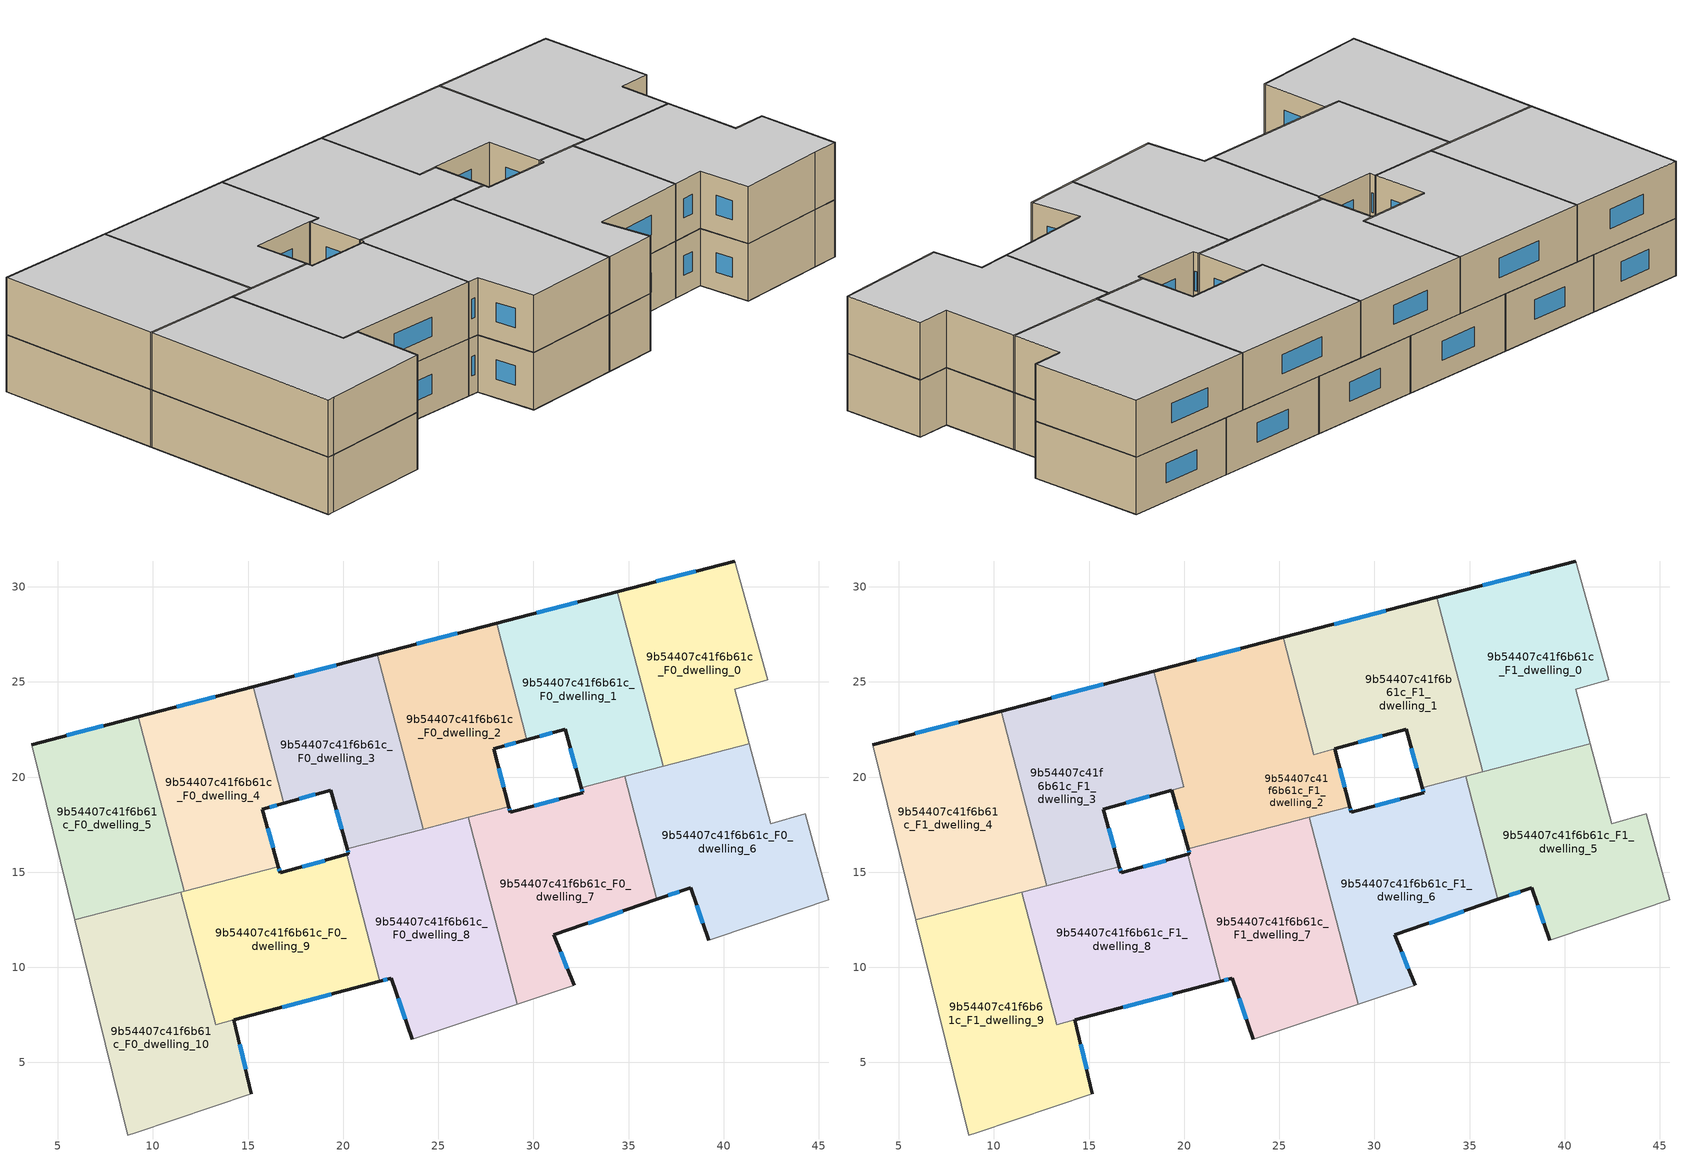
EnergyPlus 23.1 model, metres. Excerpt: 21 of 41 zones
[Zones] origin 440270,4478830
9b54407c41f6b61c_F0_dwelling_0
 floor ground (EU_floor_Construction): 41.35,21.75 40.58,24.62 42.32,25.13 40.58,31.36 34.42,29.75 36.82,20.57 z0
 wall outside (EU_wall_Construction): 34.42,29.75 40.58,31.36 z0:3
 wall adiabatic (EU_wall_Construction): 40.58,31.36 42.32,25.13 40.58,24.62 41.35,21.75 z0:3
 wall to 9b54407c41f6b61c_F0_dwelling_1 (EU_wall_Construction): 36.82,20.57 34.42,29.75 z0:3
 wall to 9b54407c41f6b61c_F0_dwelling_6 (EU_wall_Construction): 41.35,21.75 36.82,20.57 z0:3
 window (EU_Window_Construction): 36.46,30.28 38.54,30.83 z0.99:2.01
9b54407c41f6b61c_F0_dwelling_1
 floor ground (EU_floor_Construction): 36.82,20.57 34.42,29.75 28.06,28.09 29.66,21.97 31.67,22.53 32.51,19.44 z0
 wall outside (EU_wall_Construction): 28.06,28.09 34.42,29.75 / 32.51,19.44 31.67,22.53 29.66,21.97 z0:3
 wall to 9b54407c41f6b61c_F0_dwelling_2 (EU_wall_Construction): 29.66,21.97 28.06,28.09 z0:3
 wall to 9b54407c41f6b61c_F0_dwelling_7 (EU_wall_Construction): 34.81,20.04 32.51,19.44 z0:3
 wall to 9b54407c41f6b61c_F0_dwelling_6 (EU_wall_Construction): 36.82,20.57 34.81,20.04 z0:3
 window (EU_Window_Construction): 30.17,28.64 32.31,29.2 / 32.23,20.46 31.95,21.5 / 31,22.34 30.32,22.15 z0.99:2.01
9b54407c41f6b61c_F0_dwelling_10
 floor ground (EU_floor_Construction): 15.17,3.36 14.26,7.24 13.29,6.98 11.47,13.95 5.9,12.49 8.69,1.19 9.09,1.32 z0
 wall outside (EU_wall_Construction): 14.26,7.24 15.17,3.36 z0:3
 wall adiabatic (EU_wall_Construction): 15.17,3.36 9.09,1.32 8.69,1.19 5.9,12.49 z0:3
 wall to 9b54407c41f6b61c_F0_dwelling_9 (EU_wall_Construction): 13.29,6.98 14.26,7.24 / 11.47,13.95 13.29,6.99 z0:3; 13.29,6.99,2.99 13.29,6.99,0 13.29,6.98,0
 wall to 9b54407c41f6b61c_F0_dwelling_5 (EU_wall_Construction): 5.9,12.49 11.47,13.95 z0:3
 window (EU_Window_Construction): 14.56,5.95 14.87,4.64 z0.99:2.01
9b54407c41f6b61c_F0_dwelling_2
 floor ground (EU_floor_Construction): 28.71,18.45 27.92,21.48 29.66,21.97 28.06,28.09 21.8,26.46 24.2,17.27 z0
 wall outside (EU_wall_Construction): 21.8,26.46 28.06,28.09 / 29.66,21.97 27.92,21.48 28.71,18.45 z0:3
 wall to 9b54407c41f6b61c_F0_dwelling_3 (EU_wall_Construction): 24.2,17.27 21.8,26.46 z0:3
 wall to 9b54407c41f6b61c_F0_dwelling_8 (EU_wall_Construction): 26.58,17.89 24.2,17.27 z0:3
 wall to 9b54407c41f6b61c_F0_dwelling_7 (EU_wall_Construction): 28.71,18.45 26.58,17.89 z0:3
 window (EU_Window_Construction): 23.88,27 25.99,27.55 / 29.08,21.81 28.5,21.64 / 28.18,20.48 28.45,19.45 z0.99:2.01
9b54407c41f6b61c_F0_dwelling_3
 floor ground (EU_floor_Construction): 24.2,17.27 21.8,26.46 15.28,24.75 16.88,18.63 19.35,19.32 20.2,16.23 z0
 wall outside (EU_wall_Construction): 15.28,24.75 21.8,26.46 / 20.2,16.23 19.35,19.32 16.88,18.63 z0:3
 wall to 9b54407c41f6b61c_F0_dwelling_4 (EU_wall_Construction): 16.88,18.63 15.28,24.75 z0:3
 wall to 9b54407c41f6b61c_F0_dwelling_8 (EU_wall_Construction): 24.2,17.27 20.2,16.23 z0:3
 window (EU_Window_Construction): 17.45,25.32 19.64,25.89 / 19.92,17.25 19.64,18.29 / 18.54,19.09 17.7,18.86 z0.99:2.01
9b54407c41f6b61c_F0_dwelling_4
 floor ground (EU_floor_Construction): 16.59,15.29 15.75,18.32 16.88,18.63 15.28,24.75 9.24,23.18 11.64,13.99 z0
 wall outside (EU_wall_Construction): 9.24,23.18 15.28,24.75 / 16.88,18.63 15.75,18.32 16.59,15.29 z0:3
 wall to 9b54407c41f6b61c_F0_dwelling_5 (EU_wall_Construction): 11.64,13.99 9.24,23.18 z0:3
 wall to 9b54407c41f6b61c_F0_dwelling_9 (EU_wall_Construction): 16.59,15.29 11.64,13.99 z0:3
 window (EU_Window_Construction): 11.24,23.7 13.28,24.23 / 16.51,18.53 16.13,18.42 / 16.03,17.31 16.31,16.29 z0.99:2.01
9b54407c41f6b61c_F0_dwelling_5
 floor ground (EU_floor_Construction): 11.64,13.99 9.24,23.18 3.62,21.71 5.9,12.49 z0
 wall outside (EU_wall_Construction): 3.62,21.71 9.24,23.18 z0:3
 wall adiabatic (EU_wall_Construction): 5.9,12.49 3.62,21.71 z0:3
 wall to 9b54407c41f6b61c_F0_dwelling_9 (EU_wall_Construction): 11.63,13.99 11.47,13.95 z0:3
 window (EU_Window_Construction): 5.48,22.2 7.37,22.69 z0.99:2.01
9b54407c41f6b61c_F0_dwelling_6
 floor ground (EU_floor_Construction): 45.53,13.55 44.3,18.09 42.47,17.55 41.35,21.75 34.81,20.04 36.5,13.58 38.27,14.18 39.21,11.41 44.06,13.06 z0
 wall outside (EU_wall_Construction): 39.21,11.41 38.27,14.18 36.5,13.58 z0:3
 wall adiabatic (EU_wall_Construction): 41.35,21.75 42.47,17.55 44.3,18.09 45.53,13.55 44.06,13.06 39.21,11.41 z0:3
 wall to 9b54407c41f6b61c_F0_dwelling_7 (EU_wall_Construction): 36.5,13.58 34.81,20.04 z0:3
 window (EU_Window_Construction): 38.9,12.33 38.58,13.27 / 37.68,13.98 37.08,13.78 z0.99:2.01
9b54407c41f6b61c_F0_dwelling_7
 floor ground (EU_floor_Construction): 32.14,9.06 31.08,11.71 36.5,13.58 34.81,20.04 32.51,19.44 32.58,19.17 28.79,18.14 28.71,18.45 26.58,17.89 29.15,8.06 z0
 wall outside (EU_wall_Construction): 28.71,18.45 28.79,18.14 32.58,19.17 32.51,19.44 / 36.5,13.58 31.08,11.71 32.14,9.06 z0:3
 wall to 9b54407c41f6b61c_F0_dwelling_8 (EU_wall_Construction): 29.15,8.06 26.58,17.89 z0:3
 wall adiabatic (EU_wall_Construction): 32.14,9.06 29.15,8.06 z0:3
 window (EU_Window_Construction): 28.74,18.35 28.76,18.25 / 30.05,18.48 31.32,18.83 / 32.56,19.26 32.53,19.35 / 34.7,12.96 32.88,12.33 / 31.43,10.83 31.79,9.94 z0.99:2.01
9b54407c41f6b61c_F0_dwelling_8
 floor ground (EU_floor_Construction): 29.15,8.06 26.58,17.89 20.2,16.23 20.28,15.96 20.18,15.93 21.92,9.27 22.52,9.42 23.64,6.22 z0
 wall outside (EU_wall_Construction): 20.18,15.93 20.28,15.96 20.2,16.23 / 23.64,6.22 22.52,9.42 21.92,9.27 z0:3
 wall to 9b54407c41f6b61c_F0_dwelling_9 (EU_wall_Construction): 21.92,9.27 20.18,15.93 z0:3
 wall adiabatic (EU_wall_Construction): 29.15,8.06 23.64,6.22 z0:3
 window (EU_Window_Construction): 20.25,16.05 20.23,16.14 / 23.27,7.28 22.89,8.36 / 22.32,9.37 22.12,9.32 z0.99:2.01
9b54407c41f6b61c_F0_dwelling_9
 floor ground (EU_floor_Construction): 21.92,9.27 20.18,15.93 16.68,14.97 16.59,15.29 11.47,13.95 13.29,6.98 z0
 wall outside (EU_wall_Construction): 16.59,15.29 16.68,14.97 20.18,15.93 / 21.92,9.27 14.26,7.24 z0:3
 window (EU_Window_Construction): 16.62,15.18 16.65,15.07 / 17.84,15.29 19.02,15.61 / 19.38,8.6 16.8,7.91 z0.99:2.01
9b54407c41f6b61c_F1_dwelling_0
 floor to 9b54407c41f6b61c_F0_dwelling_0 (EU_floor_Construction): 41.35,21.75 40.58,24.62 42.32,25.13 40.58,31.36 34.42,29.75 36.82,20.57 z3
 floor to 9b54407c41f6b61c_F0_dwelling_1 (EU_floor_Construction): 36.82,20.57 34.42,29.75 33.29,29.45 35.68,20.27 z3
 wall outside (EU_wall_Construction): 33.28,29.46 40.58,31.36 z3:6
 wall adiabatic (EU_wall_Construction): 40.58,31.36 42.32,25.13 40.58,24.62 41.35,21.75 z3:6
 wall to 9b54407c41f6b61c_F1_dwelling_1 (EU_wall_Construction): 35.68,20.27 33.28,29.46 z3:6
 wall to 9b54407c41f6b61c_F1_dwelling_5 (EU_wall_Construction): 41.35,21.75 35.68,20.27 z3:6
 window (EU_Window_Construction): 35.7,30.09 38.16,30.73 z3.99:5.01
 ceiling to 9b54407c41f6b61c_F2_dwelling_0 (EU_floor_Construction): 40.58,31.36 42.32,25.13 40.58,24.62 41.35,21.75 35.68,20.27 33.28,29.46 z6
9b54407c41f6b61c_F1_dwelling_1
 floor to 9b54407c41f6b61c_F0_dwelling_1 (EU_floor_Construction): 35.68,20.27 33.29,29.45 28.06,28.09 29.66,21.97 31.67,22.53 32.51,19.44 z3
 floor to 9b54407c41f6b61c_F0_dwelling_2 (EU_floor_Construction): 29.66,21.97 28.06,28.09 25.21,27.35 26.82,21.17 z3
 wall outside (EU_wall_Construction): 25.21,27.35 33.28,29.46 / 32.51,19.44 31.67,22.53 27.92,21.48 z3:6
 wall to 9b54407c41f6b61c_F1_dwelling_2 (EU_wall_Construction): 26.82,21.18 25.21,27.35 / 27.92,21.48 26.82,21.17 z3:6; 26.82,21.18,5.99 26.82,21.17,3 26.82,21.18,3
 wall to 9b54407c41f6b61c_F1_dwelling_6 (EU_wall_Construction): 34.81,20.04 32.51,19.44 z3:6
 wall to 9b54407c41f6b61c_F1_dwelling_5 (EU_wall_Construction): 35.68,20.27 34.81,20.04 z3:6
 window (EU_Window_Construction): 27.89,28.05 30.61,28.76 / 32.23,20.46 31.95,21.5 / 30.42,22.18 29.16,21.83 z3.99:5.01
 ceiling to 9b54407c41f6b61c_F2_dwelling_1 (EU_floor_Construction): 33.28,29.46 35.68,20.27 32.51,19.44 31.67,22.53 26.82,21.18 25.21,27.35 z6
9b54407c41f6b61c_F1_dwelling_2
 floor to 9b54407c41f6b61c_F0_dwelling_2 (EU_floor_Construction): 28.71,18.45 27.92,21.48 26.82,21.17 25.21,27.35 21.8,26.46 24.2,17.27 z3
 floor to 9b54407c41f6b61c_F0_dwelling_3 (EU_floor_Construction): 24.2,17.27 21.8,26.46 18.4,25.57 19.98,19.5 19.35,19.32 20.2,16.23 z3
 wall outside (EU_wall_Construction): 18.4,25.57 25.21,27.35 / 27.92,21.48 28.71,18.45 / 20.2,16.23 19.35,19.32 z3:6; 19.98,19.49,6 19.98,19.5,3 19.98,19.5,6
 wall to 9b54407c41f6b61c_F1_dwelling_3 (EU_wall_Construction): 19.35,19.32 19.98,19.49 / 19.98,19.5 18.4,25.57 z3:6
 wall to 9b54407c41f6b61c_F1_dwelling_7 (EU_wall_Construction): 26.58,17.89 20.2,16.23 z3:6
 wall to 9b54407c41f6b61c_F1_dwelling_6 (EU_wall_Construction): 28.71,18.45 26.58,17.89 z3:6
 window (EU_Window_Construction): 20.65,26.16 22.95,26.76 / 28.18,20.48 28.45,19.45 / 19.92,17.25 19.64,18.29 z3.99:5.01
 ceiling to 9b54407c41f6b61c_F2_dwelling_2 (EU_floor_Construction): 25.21,27.35 26.82,21.17 27.92,21.48 28.71,18.45 20.2,16.23 19.35,19.32 19.98,19.49 18.4,25.57 z6
9b54407c41f6b61c_F1_dwelling_3
 floor to 9b54407c41f6b61c_F0_dwelling_3 (EU_floor_Construction): 19.98,19.5 18.4,25.57 15.29,24.75 16.88,18.63 z3
 floor to 9b54407c41f6b61c_F0_dwelling_4 (EU_floor_Construction): 16.59,15.29 15.75,18.32 16.88,18.63 15.29,24.75 10.37,23.47 12.77,14.29 z3
 wall outside (EU_wall_Construction): 19.35,19.32 15.75,18.32 16.59,15.29 / 10.37,23.47 18.4,25.57 z3:6; 19.98,19.49,6 19.98,19.5,3 19.98,19.49,3
 wall to 9b54407c41f6b61c_F1_dwelling_4 (EU_wall_Construction): 12.77,14.29 10.37,23.47 z3:6
 wall to 9b54407c41f6b61c_F1_dwelling_8 (EU_wall_Construction): 16.59,15.29 12.77,14.29 z3:6
 window (EU_Window_Construction): 18.16,18.99 16.94,18.65 / 16.03,17.31 16.31,16.29 / 13.03,24.17 15.74,24.87 z3.99:5.01
 ceiling to 9b54407c41f6b61c_F2_dwelling_3 (EU_floor_Construction): 18.4,25.57 19.98,19.5 15.75,18.32 16.59,15.29 12.77,14.29 10.37,23.47 z6
9b54407c41f6b61c_F1_dwelling_4
 floor to 9b54407c41f6b61c_F0_dwelling_4 (EU_floor_Construction): 12.77,14.29 10.37,23.47 9.24,23.18 11.63,13.99 z3
 floor to 9b54407c41f6b61c_F0_dwelling_5 (EU_floor_Construction): 11.63,13.99 9.24,23.18 3.62,21.71 5.9,12.49 z3
 wall outside (EU_wall_Construction): 3.62,21.71 10.37,23.47 z3:6
 wall adiabatic (EU_wall_Construction): 5.9,12.49 3.62,21.71 z3:6
 wall to 9b54407c41f6b61c_F1_dwelling_9 (EU_wall_Construction): 11.47,13.95 5.9,12.49 z3:6
 wall to 9b54407c41f6b61c_F1_dwelling_8 (EU_wall_Construction): 12.77,14.29 11.47,13.95 z3:6
 window (EU_Window_Construction): 5.86,22.29 8.13,22.89 z3.99:5.01
 ceiling to 9b54407c41f6b61c_F2_dwelling_4 (EU_floor_Construction): 10.37,23.47 12.77,14.29 5.9,12.49 3.62,21.71 z6
9b54407c41f6b61c_F1_dwelling_5
 floor to 9b54407c41f6b61c_F0_dwelling_6 (EU_floor_Construction): 45.53,13.55 44.3,18.09 42.47,17.55 41.35,21.75 34.81,20.04 36.5,13.58 38.27,14.18 39.21,11.41 44.06,13.06 z3
 wall outside (EU_wall_Construction): 39.21,11.41 38.27,14.18 36.5,13.58 z3:6
 wall adiabatic (EU_wall_Construction): 41.35,21.75 42.47,17.55 44.3,18.09 45.53,13.55 44.06,13.06 39.21,11.41 z3:6
 wall to 9b54407c41f6b61c_F1_dwelling_6 (EU_wall_Construction): 36.5,13.58 34.81,20.04 z3:6
 window (EU_Window_Construction): 38.9,12.33 38.58,13.27 / 37.68,13.98 37.08,13.78 z3.99:5.01
 ceiling to 9b54407c41f6b61c_F2_dwelling_5 (EU_floor_Construction): 44.3,18.09 45.53,13.55 44.06,13.06 39.21,11.41 38.27,14.18 36.5,13.58 34.81,20.04 41.35,21.75 42.47,17.55 z6
9b54407c41f6b61c_F1_dwelling_6
 floor to 9b54407c41f6b61c_F0_dwelling_7 (EU_floor_Construction): 32.14,9.06 31.08,11.71 36.5,13.58 34.81,20.04 32.51,19.44 32.58,19.17 28.79,18.14 28.71,18.45 26.58,17.89 29.15,8.06 z3
 wall outside (EU_wall_Construction): 28.71,18.45 28.79,18.14 32.58,19.17 32.51,19.44 / 36.5,13.58 31.08,11.71 32.14,9.06 z3:6
 wall to 9b54407c41f6b61c_F1_dwelling_7 (EU_wall_Construction): 29.15,8.06 26.58,17.89 z3:6
 wall adiabatic (EU_wall_Construction): 32.14,9.06 29.15,8.06 z3:6
 window (EU_Window_Construction): 28.74,18.35 28.76,18.25 / 30.05,18.48 31.32,18.83 / 32.56,19.26 32.53,19.35 / 34.7,12.96 32.88,12.33 / 31.43,10.83 31.79,9.94 z3.99:5.01
 ceiling to 9b54407c41f6b61c_F2_dwelling_6 (EU_floor_Construction): 34.81,20.04 36.5,13.58 31.08,11.71 32.14,9.06 29.15,8.06 26.58,17.89 28.71,18.45 28.79,18.14 32.58,19.17 32.51,19.44 z6
9b54407c41f6b61c_F1_dwelling_7
 floor to 9b54407c41f6b61c_F0_dwelling_8 (EU_floor_Construction): 29.15,8.06 26.58,17.89 20.2,16.23 20.28,15.96 20.18,15.93 21.92,9.27 22.52,9.42 23.64,6.22 z3
 wall outside (EU_wall_Construction): 20.18,15.93 20.28,15.96 20.2,16.23 / 23.64,6.22 22.52,9.42 21.92,9.27 z3:6
 wall to 9b54407c41f6b61c_F1_dwelling_8 (EU_wall_Construction): 21.92,9.27 20.18,15.93 z3:6
 wall adiabatic (EU_wall_Construction): 29.15,8.06 23.64,6.22 z3:6
 window (EU_Window_Construction): 20.25,16.05 20.23,16.14 / 23.27,7.28 22.89,8.36 / 22.32,9.37 22.12,9.32 z3.99:5.01
 ceiling to 9b54407c41f6b61c_F2_dwelling_7 (EU_floor_Construction): 26.58,17.89 29.15,8.06 23.64,6.22 22.52,9.42 21.92,9.27 20.18,15.93 20.28,15.96 20.2,16.23 z6
9b54407c41f6b61c_F1_dwelling_8
 floor outside (EU_floor_Construction): 21.92,9.27 13.29,6.99 11.47,13.95 13.29,6.98 z3
 floor to 9b54407c41f6b61c_F0_dwelling_9 (EU_floor_Construction): 21.92,9.27 20.18,15.93 16.68,14.97 16.59,15.29 11.47,13.95 13.29,6.99 z3
 wall outside (EU_wall_Construction): 16.59,15.29 16.68,14.97 20.18,15.93 / 21.92,9.27 14.26,7.24 z3:6
 wall to 9b54407c41f6b61c_F1_dwelling_9 (EU_wall_Construction): 14.26,7.24 13.29,6.98 / 13.29,6.99 11.47,13.95 z3:6; 13.29,6.99,5.99 13.29,6.98,3 13.29,6.99,3
 window (EU_Window_Construction): 16.62,15.18 16.65,15.07 / 17.84,15.29 19.02,15.61 / 19.38,8.6 16.8,7.91 z3.99:5.01
 ceiling to 9b54407c41f6b61c_F2_dwelling_8 (EU_floor_Construction): 20.18,15.93 21.92,9.27 13.29,6.99 11.47,13.95 16.59,15.29 16.68,14.97 z6
9b54407c41f6b61c_F1_dwelling_9
 floor to 9b54407c41f6b61c_F0_dwelling_10 (EU_floor_Construction): 15.17,3.36 14.26,7.24 13.29,6.98 11.47,13.95 5.9,12.49 8.69,1.19 9.09,1.32 z3
 wall outside (EU_wall_Construction): 14.26,7.24 15.17,3.36 z3:6
 wall adiabatic (EU_wall_Construction): 15.17,3.36 9.09,1.32 8.69,1.19 5.9,12.49 z3:6
 window (EU_Window_Construction): 14.56,5.95 14.87,4.64 z3.99:5.01
 ceiling to 9b54407c41f6b61c_F2_dwelling_9 (EU_floor_Construction): 11.47,13.95 13.29,6.98 14.26,7.24 15.17,3.36 9.09,1.32 8.69,1.19 5.9,12.49 z6
[Building]
EU S2 Campaign: North Axis=0; Terrain=City; Solar Distribution=FullExterior
[Site:Location]
Madrid: Latitude=40.5; Longitude=-3.5; Time Zone=1; Elevation=609
[SizingPeriod:WeatherFileDays]
AnnualSizingPeriod: Begin Month=1; Begin Day of Month=1; End Month=12; End Day of Month=31; Day of Week for Start Day=Monday; Use Weather File Daylight Saving Period=No; Use Weather File Rain and Snow Indicators=No
[MATERIAL]
EU_InternalMass_Material: Roughness=MediumRough; Thickness=0.1; Conductivity=1; Density=1800; Specific Heat=900; Thermal Absorptance=0.9; Solar Absorptance=0.7; Visible Absorptance=0.7
[MATERIAL:NOMASS] Roughness=MediumRough; Thermal Absorptance=0.9; Solar Absorptance=0.7; Visible Absorptance=0.7
Name | Thermal Resistance
EU_wall_NoMass | 0.609216
EU_floor_NoMass | 0.568163
[WINDOWMATERIAL:SIMPLEGLAZINGSYSTEM]
EU_Window_SimpleGlazing: UFactor=5.50606; Solar Heat Gain Coefficient=0.85; Visible Transmittance=0.85
[CONSTRUCTION]
EU_wall_Construction: EU_wall_NoMass
EU_floor_Construction: EU_floor_NoMass
EU_InternalMass_Construction: EU_InternalMass_Material
EU_Window_Construction: EU_Window_SimpleGlazing
[ZONE] Type=1; Multiplier=1; Ceiling Height=autocalculate; Floor Area=autocalculate; Part of Total Floor Area=Yes
Name | Volume
9b54407c41f6b61c_F0_dwelling_0; 9b54407c41f6b61c_F0_dwelling_4 | 167.145
9b54407c41f6b61c_F1_dwelling_0 | 200.575
9b54407c41f6b61c_F0_dwelling_1 | 167.157
9b54407c41f6b61c_F1_dwelling_1 | 189.9
9b54407c41f6b61c_F0_dwelling_10; 9b54407c41f6b61c_F1_dwelling_9 | 212.043
9b54407c41f6b61c_F0_dwelling_2 | 167.142
9b54407c41f6b61c_F1_dwelling_2 | 217.315
9b54407c41f6b61c_F0_dwelling_3 | 167.15
9b54407c41f6b61c_F1_dwelling_3 | 194.468
9b54407c41f6b61c_F1_dwelling_4 | 200.576
9b54407c41f6b61c_F0_dwelling_5 | 167.16
9b54407c41f6b61c_F1_dwelling_5; 9b54407c41f6b61c_F0_dwelling_6 | 200.568
9b54407c41f6b61c_F1_dwelling_6; 9b54407c41f6b61c_F0_dwelling_7 | 200.564
9b54407c41f6b61c_F1_dwelling_7; 9b54407c41f6b61c_F0_dwelling_8 | 200.57
9b54407c41f6b61c_F1_dwelling_8; 9b54407c41f6b61c_F0_dwelling_9 | 189.114
[INTERNALMASS] Construction=EU_InternalMass_Construction
Name | Zone or ZoneList | Surface Area
9b54407c41f6b61c_F0_dwelling_0_EU_InternalMass | 9b54407c41f6b61c_F0_dwelling_0 | 55.715
9b54407c41f6b61c_F0_dwelling_1_EU_InternalMass | 9b54407c41f6b61c_F0_dwelling_1 | 55.719
9b54407c41f6b61c_F0_dwelling_2_EU_InternalMass | 9b54407c41f6b61c_F0_dwelling_2 | 55.7142
9b54407c41f6b61c_F0_dwelling_3_EU_InternalMass | 9b54407c41f6b61c_F0_dwelling_3 | 55.7163
9b54407c41f6b61c_F0_dwelling_4_EU_InternalMass | 9b54407c41f6b61c_F0_dwelling_4 | 55.715
9b54407c41f6b61c_F0_dwelling_5_EU_InternalMass | 9b54407c41f6b61c_F0_dwelling_5 | 55.7199
9b54407c41f6b61c_F0_dwelling_6_EU_InternalMass | 9b54407c41f6b61c_F0_dwelling_6 | 66.8562
9b54407c41f6b61c_F0_dwelling_7_EU_InternalMass | 9b54407c41f6b61c_F0_dwelling_7 | 66.855
9b54407c41f6b61c_F0_dwelling_8_EU_InternalMass | 9b54407c41f6b61c_F0_dwelling_8 | 66.8567
9b54407c41f6b61c_F0_dwelling_9_EU_InternalMass | 9b54407c41f6b61c_F0_dwelling_9 | 63.0356
9b54407c41f6b61c_F0_dwelling_10_EU_InternalMass | 9b54407c41f6b61c_F0_dwelling_10 | 70.6827
9b54407c41f6b61c_F1_dwelling_0_EU_InternalMass | 9b54407c41f6b61c_F1_dwelling_0 | 66.8586
9b54407c41f6b61c_F1_dwelling_1_EU_InternalMass | 9b54407c41f6b61c_F1_dwelling_1 | 63.2974
9b54407c41f6b61c_F1_dwelling_2_EU_InternalMass | 9b54407c41f6b61c_F1_dwelling_2 | 72.4386
9b54407c41f6b61c_F1_dwelling_3_EU_InternalMass | 9b54407c41f6b61c_F1_dwelling_3 | 64.8342
9b54407c41f6b61c_F1_dwelling_4_EU_InternalMass | 9b54407c41f6b61c_F1_dwelling_4 | 66.8586
9b54407c41f6b61c_F1_dwelling_5_EU_InternalMass | 9b54407c41f6b61c_F1_dwelling_5 | 66.8562
9b54407c41f6b61c_F1_dwelling_6_EU_InternalMass | 9b54407c41f6b61c_F1_dwelling_6 | 66.855
9b54407c41f6b61c_F1_dwelling_7_EU_InternalMass | 9b54407c41f6b61c_F1_dwelling_7 | 66.8567
9b54407c41f6b61c_F1_dwelling_8_EU_InternalMass | 9b54407c41f6b61c_F1_dwelling_8 | 63.0356
9b54407c41f6b61c_F1_dwelling_9_EU_InternalMass | 9b54407c41f6b61c_F1_dwelling_9 | 70.6827
[OTHEREQUIPMENT] Fuel Type=Electricity; Design Level Calculation Method=Watts/Area; Power per Zone Floor Area=1; Fraction Latent=0; Fraction Radiant=0; Fraction Lost=0; Carbon Dioxide Generation Rate=0; EndUse Subcategory=EU_Step8_InternalGains
Name | Zone or ZoneList or Space or SpaceList | Schedule
EU_Step8_InternalGain_9b54407c41f6b61c_F0_dwelling_0_f000 | 9b54407c41f6b61c_F0_dwelling_0 | EU_Step8_GainSchedule_9b54407c41f6b61c_F0_dwelling_0_f000
EU_Step8_InternalGain_9b54407c41f6b61c_F0_dwelling_1_f000 | 9b54407c41f6b61c_F0_dwelling_1 | EU_Step8_GainSchedule_9b54407c41f6b61c_F0_dwelling_1_f000
EU_Step8_InternalGain_9b54407c41f6b61c_F0_dwelling_2_f000 | 9b54407c41f6b61c_F0_dwelling_2 | EU_Step8_GainSchedule_9b54407c41f6b61c_F0_dwelling_2_f000
EU_Step8_InternalGain_9b54407c41f6b61c_F0_dwelling_3_f000 | 9b54407c41f6b61c_F0_dwelling_3 | EU_Step8_GainSchedule_9b54407c41f6b61c_F0_dwelling_3_f000
EU_Step8_InternalGain_9b54407c41f6b61c_F0_dwelling_4_f000 | 9b54407c41f6b61c_F0_dwelling_4 | EU_Step8_GainSchedule_9b54407c41f6b61c_F0_dwelling_4_f000
EU_Step8_InternalGain_9b54407c41f6b61c_F0_dwelling_5_f000 | 9b54407c41f6b61c_F0_dwelling_5 | EU_Step8_GainSchedule_9b54407c41f6b61c_F0_dwelling_5_f000
EU_Step8_InternalGain_9b54407c41f6b61c_F0_dwelling_6_f000 | 9b54407c41f6b61c_F0_dwelling_6 | EU_Step8_GainSchedule_9b54407c41f6b61c_F0_dwelling_6_f000
EU_Step8_InternalGain_9b54407c41f6b61c_F0_dwelling_7_f000 | 9b54407c41f6b61c_F0_dwelling_7 | EU_Step8_GainSchedule_9b54407c41f6b61c_F0_dwelling_7_f000
EU_Step8_InternalGain_9b54407c41f6b61c_F0_dwelling_8_f000 | 9b54407c41f6b61c_F0_dwelling_8 | EU_Step8_GainSchedule_9b54407c41f6b61c_F0_dwelling_8_f000
EU_Step8_InternalGain_9b54407c41f6b61c_F0_dwelling_9_f000 | 9b54407c41f6b61c_F0_dwelling_9 | EU_Step8_GainSchedule_9b54407c41f6b61c_F0_dwelling_9_f000
EU_Step8_InternalGain_9b54407c41f6b61c_F0_dwelling_10_f000 | 9b54407c41f6b61c_F0_dwelling_10 | EU_Step8_GainSchedule_9b54407c41f6b61c_F0_dwelling_10_f000
EU_Step8_InternalGain_9b54407c41f6b61c_F1_dwelling_0_f000 | 9b54407c41f6b61c_F1_dwelling_0 | EU_Step8_GainSchedule_9b54407c41f6b61c_F1_dwelling_0_f000
EU_Step8_InternalGain_9b54407c41f6b61c_F1_dwelling_1_f000 | 9b54407c41f6b61c_F1_dwelling_1 | EU_Step8_GainSchedule_9b54407c41f6b61c_F1_dwelling_1_f000
EU_Step8_InternalGain_9b54407c41f6b61c_F1_dwelling_2_f000 | 9b54407c41f6b61c_F1_dwelling_2 | EU_Step8_GainSchedule_9b54407c41f6b61c_F1_dwelling_2_f000
EU_Step8_InternalGain_9b54407c41f6b61c_F1_dwelling_3_f000 | 9b54407c41f6b61c_F1_dwelling_3 | EU_Step8_GainSchedule_9b54407c41f6b61c_F1_dwelling_3_f000
EU_Step8_InternalGain_9b54407c41f6b61c_F1_dwelling_4_f000 | 9b54407c41f6b61c_F1_dwelling_4 | EU_Step8_GainSchedule_9b54407c41f6b61c_F1_dwelling_4_f000
EU_Step8_InternalGain_9b54407c41f6b61c_F1_dwelling_5_f000 | 9b54407c41f6b61c_F1_dwelling_5 | EU_Step8_GainSchedule_9b54407c41f6b61c_F1_dwelling_5_f000
EU_Step8_InternalGain_9b54407c41f6b61c_F1_dwelling_6_f000 | 9b54407c41f6b61c_F1_dwelling_6 | EU_Step8_GainSchedule_9b54407c41f6b61c_F1_dwelling_6_f000
EU_Step8_InternalGain_9b54407c41f6b61c_F1_dwelling_7_f000 | 9b54407c41f6b61c_F1_dwelling_7 | EU_Step8_GainSchedule_9b54407c41f6b61c_F1_dwelling_7_f000
EU_Step8_InternalGain_9b54407c41f6b61c_F1_dwelling_8_f000 | 9b54407c41f6b61c_F1_dwelling_8 | EU_Step8_GainSchedule_9b54407c41f6b61c_F1_dwelling_8_f000
EU_Step8_InternalGain_9b54407c41f6b61c_F1_dwelling_9_f000 | 9b54407c41f6b61c_F1_dwelling_9 | EU_Step8_GainSchedule_9b54407c41f6b61c_F1_dwelling_9_f000
[ZONEVENTILATION:DESIGNFLOWRATE] Schedule=EU_AlwaysOn; Design Flow Rate Calculation Method=AirChanges/Hour; Air Changes per Hour=0.752966; Ventilation Type=Natural; Fan Pressure Rise=0; Fan Total Efficiency=1; Constant Term Coefficient=1; Temperature Term Coefficient=0; Velocity Term Coefficient=0; Velocity Squared Term Coefficient=0; Minimum Indoor Temperature=-100; Maximum Indoor Temperature=100; Delta Temperature=-100; Minimum Outdoor Temperature=-100; Maximum Outdoor Temperature=100; Maximum Wind Speed=40
Name | Zone or ZoneList or Space or SpaceList
EU_ConstantAir_9b54407c41f6b61c_F0_dwelling_0 | 9b54407c41f6b61c_F0_dwelling_0
EU_ConstantAir_9b54407c41f6b61c_F0_dwelling_1 | 9b54407c41f6b61c_F0_dwelling_1
EU_ConstantAir_9b54407c41f6b61c_F0_dwelling_2 | 9b54407c41f6b61c_F0_dwelling_2
EU_ConstantAir_9b54407c41f6b61c_F0_dwelling_3 | 9b54407c41f6b61c_F0_dwelling_3
EU_ConstantAir_9b54407c41f6b61c_F0_dwelling_4 | 9b54407c41f6b61c_F0_dwelling_4
EU_ConstantAir_9b54407c41f6b61c_F0_dwelling_5 | 9b54407c41f6b61c_F0_dwelling_5
EU_ConstantAir_9b54407c41f6b61c_F0_dwelling_6 | 9b54407c41f6b61c_F0_dwelling_6
EU_ConstantAir_9b54407c41f6b61c_F0_dwelling_7 | 9b54407c41f6b61c_F0_dwelling_7
EU_ConstantAir_9b54407c41f6b61c_F0_dwelling_8 | 9b54407c41f6b61c_F0_dwelling_8
EU_ConstantAir_9b54407c41f6b61c_F0_dwelling_9 | 9b54407c41f6b61c_F0_dwelling_9
EU_ConstantAir_9b54407c41f6b61c_F0_dwelling_10 | 9b54407c41f6b61c_F0_dwelling_10
EU_ConstantAir_9b54407c41f6b61c_F1_dwelling_0 | 9b54407c41f6b61c_F1_dwelling_0
EU_ConstantAir_9b54407c41f6b61c_F1_dwelling_1 | 9b54407c41f6b61c_F1_dwelling_1
EU_ConstantAir_9b54407c41f6b61c_F1_dwelling_2 | 9b54407c41f6b61c_F1_dwelling_2
EU_ConstantAir_9b54407c41f6b61c_F1_dwelling_3 | 9b54407c41f6b61c_F1_dwelling_3
EU_ConstantAir_9b54407c41f6b61c_F1_dwelling_4 | 9b54407c41f6b61c_F1_dwelling_4
EU_ConstantAir_9b54407c41f6b61c_F1_dwelling_5 | 9b54407c41f6b61c_F1_dwelling_5
EU_ConstantAir_9b54407c41f6b61c_F1_dwelling_6 | 9b54407c41f6b61c_F1_dwelling_6
EU_ConstantAir_9b54407c41f6b61c_F1_dwelling_7 | 9b54407c41f6b61c_F1_dwelling_7
EU_ConstantAir_9b54407c41f6b61c_F1_dwelling_8 | 9b54407c41f6b61c_F1_dwelling_8
EU_ConstantAir_9b54407c41f6b61c_F1_dwelling_9 | 9b54407c41f6b61c_F1_dwelling_9
[HVACTEMPLATE:THERMOSTAT] Constant Heating Setpoint=20; Constant Cooling Setpoint=50
EU_HeatOnly_9b54407c41f6b61c_F0_dwelling_0; EU_HeatOnly_9b54407c41f6b61c_F0_dwelling_1; EU_HeatOnly_9b54407c41f6b61c_F0_dwelling_2; EU_HeatOnly_9b54407c41f6b61c_F0_dwelling_3; EU_HeatOnly_9b54407c41f6b61c_F0_dwelling_4; EU_HeatOnly_9b54407c41f6b61c_F0_dwelling_5; EU_HeatOnly_9b54407c41f6b61c_F0_dwelling_6; EU_HeatOnly_9b54407c41f6b61c_F0_dwelling_7; EU_HeatOnly_9b54407c41f6b61c_F0_dwelling_8; EU_HeatOnly_9b54407c41f6b61c_F0_dwelling_9; EU_HeatOnly_9b54407c41f6b61c_F0_dwelling_10; EU_HeatOnly_9b54407c41f6b61c_F1_dwelling_0; EU_HeatOnly_9b54407c41f6b61c_F1_dwelling_1; EU_HeatOnly_9b54407c41f6b61c_F1_dwelling_2; EU_HeatOnly_9b54407c41f6b61c_F1_dwelling_3; EU_HeatOnly_9b54407c41f6b61c_F1_dwelling_4; EU_HeatOnly_9b54407c41f6b61c_F1_dwelling_5; EU_HeatOnly_9b54407c41f6b61c_F1_dwelling_6; EU_HeatOnly_9b54407c41f6b61c_F1_dwelling_7; EU_HeatOnly_9b54407c41f6b61c_F1_dwelling_8; EU_HeatOnly_9b54407c41f6b61c_F1_dwelling_9; EU_HeatOnly_9b54407c41f6b61c_F2_dwelling_0; EU_HeatOnly_9b54407c41f6b61c_F2_dwelling_1; EU_HeatOnly_9b54407c41f6b61c_F2_dwelling_2; EU_HeatOnly_9b54407c41f6b61c_F2_dwelling_3; EU_HeatOnly_9b54407c41f6b61c_F2_dwelling_4; EU_HeatOnly_9b54407c41f6b61c_F2_dwelling_5; EU_HeatOnly_9b54407c41f6b61c_F2_dwelling_6; EU_HeatOnly_9b54407c41f6b61c_F2_dwelling_7; EU_HeatOnly_9b54407c41f6b61c_F2_dwelling_8; EU_HeatOnly_9b54407c41f6b61c_F2_dwelling_9; EU_HeatOnly_9b54407c41f6b61c_F3_dwelling_0; EU_HeatOnly_9b54407c41f6b61c_F3_dwelling_1; EU_HeatOnly_9b54407c41f6b61c_F3_dwelling_2; EU_HeatOnly_9b54407c41f6b61c_F3_dwelling_3; EU_HeatOnly_9b54407c41f6b61c_F3_dwelling_4; EU_HeatOnly_9b54407c41f6b61c_F3_dwelling_5; EU_HeatOnly_9b54407c41f6b61c_F3_dwelling_6; EU_HeatOnly_9b54407c41f6b61c_F3_dwelling_7; EU_HeatOnly_9b54407c41f6b61c_F3_dwelling_8; EU_HeatOnly_9b54407c41f6b61c_F3_dwelling_9
[HVACTEMPLATE:ZONE:IDEALLOADSAIRSYSTEM] System Availability Schedule=EU_AlwaysOn; Maximum Heating Supply Air Temperature=50; Minimum Cooling Supply Air Temperature=13; Maximum Heating Supply Air Humidity Ratio=0.0156; Minimum Cooling Supply Air Humidity Ratio=0.0077; Heating Limit=NoLimit; Cooling Limit=NoLimit; Heating Availability Schedule=EU_AlwaysOn; Cooling Availability Schedule=EU_CoolingOff; Dehumidification Control Type=ConstantSensibleHeatRatio; Cooling Sensible Heat Ratio=0.7; Dehumidification Setpoint=60; Humidification Control Type=None; Humidification Setpoint=30; Outdoor Air Method=None; Outdoor Air Flow Rate per Person=0.00944; Outdoor Air Flow Rate per Zone Floor Area=0; Outdoor Air Flow Rate per Zone=0; Demand Controlled Ventilation Type=None; Outdoor Air Economizer Type=NoEconomizer; Heat Recovery Type=None; Sensible Heat Recovery Effectiveness=0.7; Latent Heat Recovery Effectiveness=0.65
Name | Template Thermostat
9b54407c41f6b61c_F0_dwelling_0 | EU_HeatOnly_9b54407c41f6b61c_F0_dwelling_0
9b54407c41f6b61c_F0_dwelling_1 | EU_HeatOnly_9b54407c41f6b61c_F0_dwelling_1
9b54407c41f6b61c_F0_dwelling_2 | EU_HeatOnly_9b54407c41f6b61c_F0_dwelling_2
9b54407c41f6b61c_F0_dwelling_3 | EU_HeatOnly_9b54407c41f6b61c_F0_dwelling_3
9b54407c41f6b61c_F0_dwelling_4 | EU_HeatOnly_9b54407c41f6b61c_F0_dwelling_4
9b54407c41f6b61c_F0_dwelling_5 | EU_HeatOnly_9b54407c41f6b61c_F0_dwelling_5
9b54407c41f6b61c_F0_dwelling_6 | EU_HeatOnly_9b54407c41f6b61c_F0_dwelling_6
9b54407c41f6b61c_F0_dwelling_7 | EU_HeatOnly_9b54407c41f6b61c_F0_dwelling_7
9b54407c41f6b61c_F0_dwelling_8 | EU_HeatOnly_9b54407c41f6b61c_F0_dwelling_8
9b54407c41f6b61c_F0_dwelling_9 | EU_HeatOnly_9b54407c41f6b61c_F0_dwelling_9
9b54407c41f6b61c_F0_dwelling_10 | EU_HeatOnly_9b54407c41f6b61c_F0_dwelling_10
9b54407c41f6b61c_F1_dwelling_0 | EU_HeatOnly_9b54407c41f6b61c_F1_dwelling_0
9b54407c41f6b61c_F1_dwelling_1 | EU_HeatOnly_9b54407c41f6b61c_F1_dwelling_1
9b54407c41f6b61c_F1_dwelling_2 | EU_HeatOnly_9b54407c41f6b61c_F1_dwelling_2
9b54407c41f6b61c_F1_dwelling_3 | EU_HeatOnly_9b54407c41f6b61c_F1_dwelling_3
9b54407c41f6b61c_F1_dwelling_4 | EU_HeatOnly_9b54407c41f6b61c_F1_dwelling_4
9b54407c41f6b61c_F1_dwelling_5 | EU_HeatOnly_9b54407c41f6b61c_F1_dwelling_5
9b54407c41f6b61c_F1_dwelling_6 | EU_HeatOnly_9b54407c41f6b61c_F1_dwelling_6
9b54407c41f6b61c_F1_dwelling_7 | EU_HeatOnly_9b54407c41f6b61c_F1_dwelling_7
9b54407c41f6b61c_F1_dwelling_8 | EU_HeatOnly_9b54407c41f6b61c_F1_dwelling_8
9b54407c41f6b61c_F1_dwelling_9 | EU_HeatOnly_9b54407c41f6b61c_F1_dwelling_9
[SIZING:ZONE] Zone Cooling Design Supply Air Temperature Input Method=SupplyAirTemperature; Zone Cooling Design Supply Air Temperature=13; Zone Heating Design Supply Air Temperature Input Method=SupplyAirTemperature; Zone Heating Design Supply Air Temperature=50; Zone Cooling Design Supply Air Humidity Ratio=0.008; Zone Heating Design Supply Air Humidity Ratio=0.008; Cooling Design Air Flow Method=DesignDay; Cooling Design Air Flow Rate=0; Cooling Minimum Air Flow per Zone Floor Area=0.000762; Cooling Minimum Air Flow=0; Cooling Minimum Air Flow Fraction=0.2; Heating Design Air Flow Method=DesignDay; Heating Design Air Flow Rate=0; Heating Maximum Air Flow per Zone Floor Area=0.002032; Heating Maximum Air Flow=0.141576; Heating Maximum Air Flow Fraction=0.3; Account for Dedicated Outdoor Air System=No; Dedicated Outdoor Air System Control Strategy=NeutralSupplyAir; Dedicated Outdoor Air Low Setpoint Temperature for Design=autosize; Dedicated Outdoor Air High Setpoint Temperature for Design=autosize; Zone Load Sizing Method=Sensible Load Only No Latent Load; Zone Latent Cooling Design Supply Air Humidity Ratio Input Method=HumidityRatioDifference; Zone Cooling Design Supply Air Humidity Ratio Difference=0.005; Zone Latent Heating Design Supply Air Humidity Ratio Input Method=HumidityRatioDifference; Zone Humidification Design Supply Air Humidity Ratio Difference=0.005
9b54407c41f6b61c_F0_dwelling_0; 9b54407c41f6b61c_F0_dwelling_1; 9b54407c41f6b61c_F0_dwelling_2; 9b54407c41f6b61c_F0_dwelling_3; 9b54407c41f6b61c_F0_dwelling_4; 9b54407c41f6b61c_F0_dwelling_5; 9b54407c41f6b61c_F0_dwelling_6; 9b54407c41f6b61c_F0_dwelling_7; 9b54407c41f6b61c_F0_dwelling_8; 9b54407c41f6b61c_F0_dwelling_9; 9b54407c41f6b61c_F0_dwelling_10; 9b54407c41f6b61c_F1_dwelling_0; 9b54407c41f6b61c_F1_dwelling_1; 9b54407c41f6b61c_F1_dwelling_2; 9b54407c41f6b61c_F1_dwelling_3; 9b54407c41f6b61c_F1_dwelling_4; 9b54407c41f6b61c_F1_dwelling_5; 9b54407c41f6b61c_F1_dwelling_6; 9b54407c41f6b61c_F1_dwelling_7; 9b54407c41f6b61c_F1_dwelling_8; 9b54407c41f6b61c_F1_dwelling_9
[SCHEDULE:CONSTANT]
Name | Hourly Value
EU_AlwaysOn | 1
EU_CoolingOff | 0
[SCHEDULE:FILE] Column Number=1; Rows to Skip at Top=0; Number of Hours of Data=8760; Column Separator=Comma; Interpolate to Timestep=No; Minutes per Item=60; Adjust Schedule for Daylight Savings=Yes
Name | File
EU_Step8_GainSchedule_9b54407c41f6b61c_F0_dwelling_0_f000 | ../../schedules/9b54407c41f6b61c/9b54407c41f6b61c_F0_dwelling_0_f000_gain.csv
EU_Step8_GainSchedule_9b54407c41f6b61c_F0_dwelling_1_f000 | ../../schedules/9b54407c41f6b61c/9b54407c41f6b61c_F0_dwelling_1_f000_gain.csv
EU_Step8_GainSchedule_9b54407c41f6b61c_F0_dwelling_2_f000 | ../../schedules/9b54407c41f6b61c/9b54407c41f6b61c_F0_dwelling_2_f000_gain.csv
EU_Step8_GainSchedule_9b54407c41f6b61c_F0_dwelling_3_f000 | ../../schedules/9b54407c41f6b61c/9b54407c41f6b61c_F0_dwelling_3_f000_gain.csv
EU_Step8_GainSchedule_9b54407c41f6b61c_F0_dwelling_4_f000 | ../../schedules/9b54407c41f6b61c/9b54407c41f6b61c_F0_dwelling_4_f000_gain.csv
EU_Step8_GainSchedule_9b54407c41f6b61c_F0_dwelling_5_f000 | ../../schedules/9b54407c41f6b61c/9b54407c41f6b61c_F0_dwelling_5_f000_gain.csv
EU_Step8_GainSchedule_9b54407c41f6b61c_F0_dwelling_6_f000 | ../../schedules/9b54407c41f6b61c/9b54407c41f6b61c_F0_dwelling_6_f000_gain.csv
EU_Step8_GainSchedule_9b54407c41f6b61c_F0_dwelling_7_f000 | ../../schedules/9b54407c41f6b61c/9b54407c41f6b61c_F0_dwelling_7_f000_gain.csv
EU_Step8_GainSchedule_9b54407c41f6b61c_F0_dwelling_8_f000 | ../../schedules/9b54407c41f6b61c/9b54407c41f6b61c_F0_dwelling_8_f000_gain.csv
EU_Step8_GainSchedule_9b54407c41f6b61c_F0_dwelling_9_f000 | ../../schedules/9b54407c41f6b61c/9b54407c41f6b61c_F0_dwelling_9_f000_gain.csv
EU_Step8_GainSchedule_9b54407c41f6b61c_F0_dwelling_10_f000 | ../../schedules/9b54407c41f6b61c/9b54407c41f6b61c_F0_dwelling_10_f000_gain.csv
EU_Step8_GainSchedule_9b54407c41f6b61c_F1_dwelling_0_f000 | ../../schedules/9b54407c41f6b61c/9b54407c41f6b61c_F1_dwelling_0_f000_gain.csv
EU_Step8_GainSchedule_9b54407c41f6b61c_F1_dwelling_1_f000 | ../../schedules/9b54407c41f6b61c/9b54407c41f6b61c_F1_dwelling_1_f000_gain.csv
EU_Step8_GainSchedule_9b54407c41f6b61c_F1_dwelling_2_f000 | ../../schedules/9b54407c41f6b61c/9b54407c41f6b61c_F1_dwelling_2_f000_gain.csv
EU_Step8_GainSchedule_9b54407c41f6b61c_F1_dwelling_3_f000 | ../../schedules/9b54407c41f6b61c/9b54407c41f6b61c_F1_dwelling_3_f000_gain.csv
EU_Step8_GainSchedule_9b54407c41f6b61c_F1_dwelling_4_f000 | ../../schedules/9b54407c41f6b61c/9b54407c41f6b61c_F1_dwelling_4_f000_gain.csv
EU_Step8_GainSchedule_9b54407c41f6b61c_F1_dwelling_5_f000 | ../../schedules/9b54407c41f6b61c/9b54407c41f6b61c_F1_dwelling_5_f000_gain.csv
EU_Step8_GainSchedule_9b54407c41f6b61c_F1_dwelling_6_f000 | ../../schedules/9b54407c41f6b61c/9b54407c41f6b61c_F1_dwelling_6_f000_gain.csv
EU_Step8_GainSchedule_9b54407c41f6b61c_F1_dwelling_7_f000 | ../../schedules/9b54407c41f6b61c/9b54407c41f6b61c_F1_dwelling_7_f000_gain.csv
EU_Step8_GainSchedule_9b54407c41f6b61c_F1_dwelling_8_f000 | ../../schedules/9b54407c41f6b61c/9b54407c41f6b61c_F1_dwelling_8_f000_gain.csv
EU_Step8_GainSchedule_9b54407c41f6b61c_F1_dwelling_9_f000 | ../../schedules/9b54407c41f6b61c/9b54407c41f6b61c_F1_dwelling_9_f000_gain.csv
